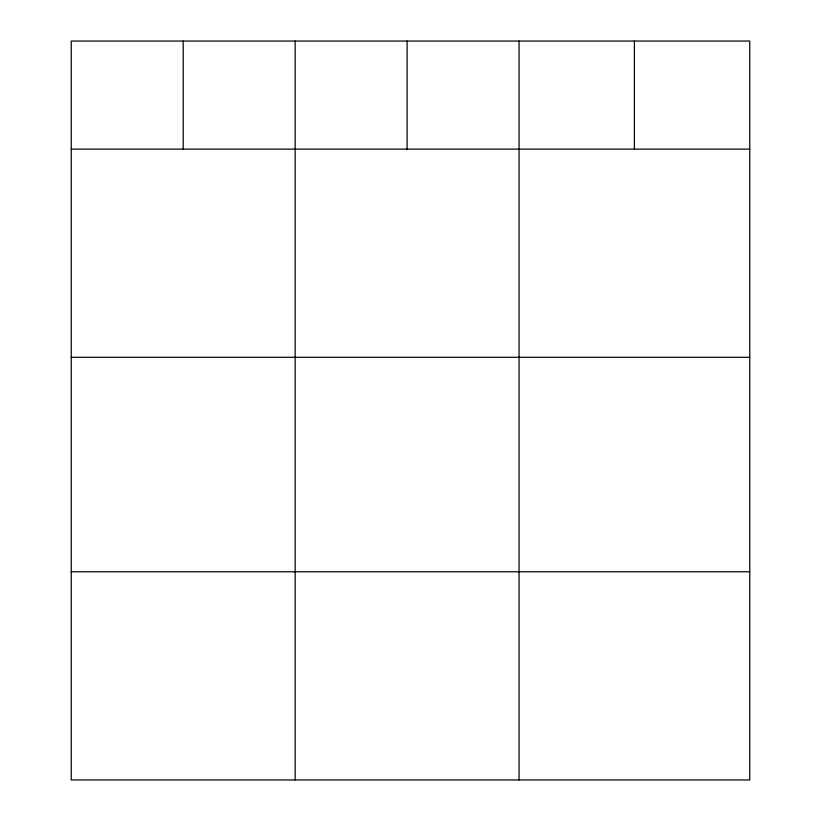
<?xml version="1.0" encoding="UTF-8"?>
<svg xmlns="http://www.w3.org/2000/svg" width="821" height="821" viewBox="0 0 821 821"><rect width="100%" height="100%" fill="white"/><g stroke="black" fill="none" stroke-linecap="round" stroke-linejoin="round"><path stroke-width="1.23" d="M749.747 149.124L749.747 779.95L71.253 779.95L71.253 41.05L749.747 41.05L749.747 149.124L71.253 149.124M71.253 357.299L749.747 357.299M71.253 571.775L749.747 571.775M634.397 41.05L634.397 149.124M519.057 41.05L519.057 779.95M407.103 41.05L407.103 149.124M295.16 41.05L295.16 779.95M183.206 41.05L183.206 149.124"/></g></svg>
